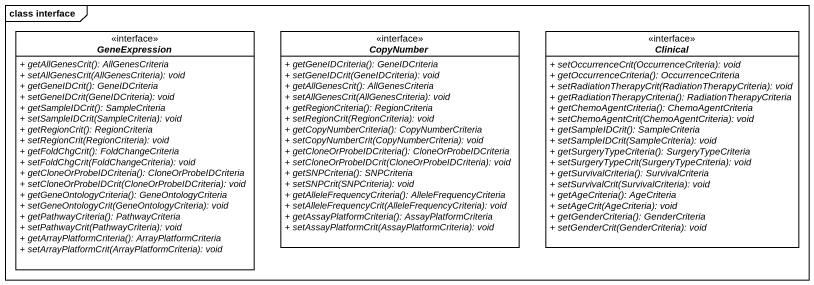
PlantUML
@startuml
mainframe class interface
hide circle
hide empty members
skinparam classAttributeIconSize 0
interface GeneExpression <<interface>> {
  {abstract} + getAllGenesCrit(): AllGenesCriteria
  {abstract} + setAllGenesCrit(AllGenesCriteria): void
  {abstract} + getGeneIDCrit(): GeneIDCriteria
  {abstract} + setGeneIDCrit(GeneIDCriteria): void
  {abstract} + getSampleIDCrit(): SampleCriteria
  {abstract} + setSampleIDCrit(SampleCriteria): void
  {abstract} + getRegionCrit(): RegionCriteria
  {abstract} + setRegionCrit(RegionCriteria): void
  {abstract} + getFoldChgCrit(): FoldChangeCriteria
  {abstract} + setFoldChgCrit(FoldChangeCriteria): void
  {abstract} + getCloneOrProbeIDCriteria(): CloneOrProbeIDCriteria
  {abstract} + setCloneOrProbeIDCrit(CloneOrProbeIDCriteria): void
  {abstract} + getGeneOntologyCriteria(): GeneOntologyCriteria
  {abstract} + setGeneOntologyCrit(GeneOntologyCriteria): void
  {abstract} + getPathwayCriteria(): PathwayCriteria
  {abstract} + setPathwayCrit(PathwayCriteria): void
  {abstract} + getArrayPlatformCriteria(): ArrayPlatformCriteria
  {abstract} + setArrayPlatformCrit(ArrayPlatformCriteria): void
}
interface CopyNumber <<interface>> {
  {abstract} + getGeneIDCriteria(): GeneIDCriteria
  {abstract} + setGeneIDCrit(GeneIDCriteria): void
  {abstract} + getAllGenesCrit(): AllGenesCriteria
  {abstract} + setAllGenesCrit(AllGenesCriteria): void
  {abstract} + getRegionCriteria(): RegionCriteria
  {abstract} + setRegionCrit(RegionCriteria): void
  {abstract} + getCopyNumberCriteria(): CopyNumberCriteria
  {abstract} + setCopyNumberCrit(CopyNumberCriteria): void
  {abstract} + getCloneOrProbeIDCriteria(): CloneOrProbeIDCriteria
  {abstract} + setCloneOrProbeIDCrit(CloneOrProbeIDCriteria): void
  {abstract} + getSNPCriteria(): SNPCriteria
  {abstract} + setSNPCrit(SNPCriteria): void
  {abstract} + getAlleleFrequencyCriteria(): AlleleFrequencyCriteria
  {abstract} + setAlleleFrequencyCrit(AlleleFrequencyCriteria): void
  {abstract} + getAssayPlatformCriteria(): AssayPlatformCriteria
  {abstract} + setAssayPlatformCrit(AssayPlatformCriteria): void
}
interface Clinical <<interface>> {
  {abstract} + setOccurrenceCrit(OccurrenceCriteria): void
  {abstract} + getOccurrenceCriteria(): OccurrenceCriteria
  {abstract} + setRadiationTherapyCrit(RadiationTherapyCriteria): void
  {abstract} + getRadiationTherapyCriteria(): RadiationTherapyCriteria
  {abstract} + getChemoAgentCriteria(): ChemoAgentCriteria
  {abstract} + setChemoAgentCrit(ChemoAgentCriteria): void
  {abstract} + getSampleIDCrit(): SampleCriteria
  {abstract} + setSampleIDCrit(SampleCriteria): void
  {abstract} + getSurgeryTypeCriteria(): SurgeryTypeCriteria
  {abstract} + setSurgeryTypeCrit(SurgeryTypeCriteria): void
  {abstract} + getSurvivalCriteria(): SurvivalCriteria
  {abstract} + setSurvivalCrit(SurvivalCriteria): void
  {abstract} + getAgeCriteria(): AgeCriteria
  {abstract} + setAgeCrit(AgeCriteria): void
  {abstract} + getGenderCriteria(): GenderCriteria
  {abstract} + setGenderCrit(GenderCriteria): void
}
@enduml
